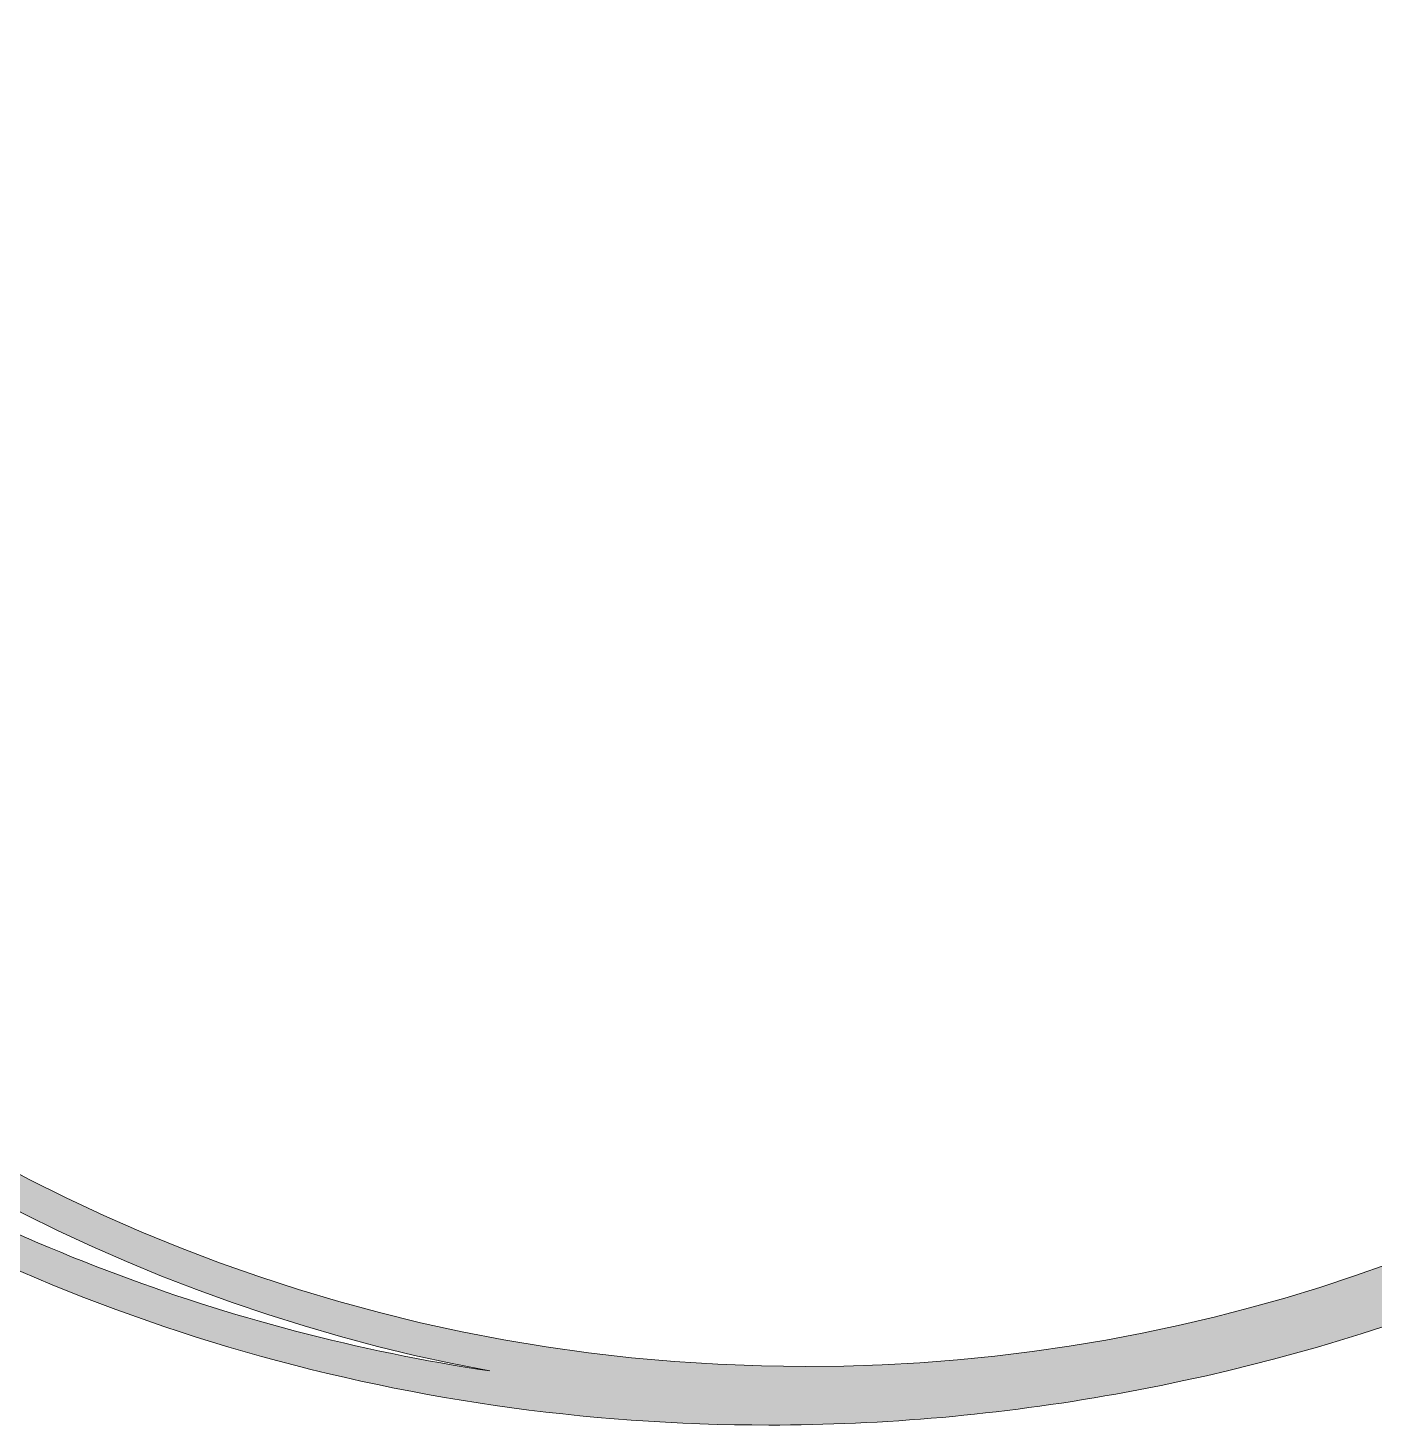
# Model space of a CAD drawing. Header units: inches. Extents: x 0.1 to 11.9, y -10.2 to -1.7.
# Drawn here: x 4.149 to 7.353, y -10.201 to -6.878 of the extents above; entities that cross this region are included whole.
import ezdxf

# ---------------------------------------------------------------- set-up
doc = ezdxf.new("R2010")
doc.units = ezdxf.units.IN
doc.header["$MEASUREMENT"] = 0
doc.layers.add('Layer 1', color=7, linetype='Continuous')

# ---------------------------------------------------------------- blocks, each defined once
blk = doc.blocks.new('block 4')
at = {"layer": 'Layer 1', "true_color": 0xffffff}
h = blk.add_hatch(color=7, dxfattribs=at)
h.dxf.hatch_style = 2
edge = h.paths.add_edge_path()
edge.add_spline(control_points=[(10.272, -6.5922), (10.1674, -7.2059), (9.9168, -7.7961), (9.5291, -8.3232), (9.1447, -8.8457), (8.6522, -9.2702), (8.0865, -9.5757), (9.0908, -8.9874), (9.8262, -7.9883), (10.061, -6.8108), (10.0316, -6.828), (10.0021, -6.8408), (9.9723, -6.8491), (9.5808, -8.6826), (7.9486, -10.0619), (6, -10.0619), (3.7603, -10.0619), (1.9381, -8.2397), (1.9381, -6), (1.9381, -5.9524), (1.9392, -5.9051), (1.9409, -5.858), (1.9139, -5.9076), (1.8866, -5.9566), (1.859, -6.0049), (1.8614, -8.0295), (3.3242, -9.7182), (5.2484, -10.0725), (4.6241, -9.9788), (4.0269, -9.753), (3.4948, -9.4023), (2.5528, -8.7815), (1.9275, -7.8441), (1.7341, -6.7629), (1.7066, -6.6092), (1.6891, -6.4559), (1.6801, -6.3035), (1.6567, -6.341), (1.6331, -6.3787), (1.6086, -6.4169), (1.6192, -6.5369), (1.6348, -6.6569), (1.6562, -6.7768), (1.8534, -7.8797), (2.4909, -8.8355), (3.4512, -9.4684), (4.1828, -9.9505), (5.0351, -10.2011), (5.9127, -10.2011), (6.1863, -10.2011), (6.4624, -10.1767), (6.7381, -10.1274), (7.898, -9.92), (8.9118, -9.2959), (9.5929, -8.3701), (10.0279, -7.7787), (10.2935, -7.1094), (10.3777, -6.4158), (10.3667, -6.4357), (10.3556, -6.4554), (10.3445, -6.4747), (10.3197, -6.5178), (10.2956, -6.5567), (10.272, -6.5922)], knot_values=[0, 0, 0, 0, 1, 1, 1, 2, 2, 2, 3, 3, 3, 4, 4, 4, 5, 5, 5, 6, 6, 6, 7, 7, 7, 8, 8, 8, 9, 9, 9, 10, 10, 10, 11, 11, 11, 12, 12, 12, 13, 13, 13, 14, 14, 14, 15, 15, 15, 16, 16, 16, 17, 17, 17, 18, 18, 18, 19, 19, 19, 20, 20, 20, 21, 21, 21, 21], degree=3, periodic=1)
at = {"layer": 'Layer 1', "lineweight": 0}
blk.add_open_spline([(10.272, -6.5922), (10.1674, -7.2059), (9.9168, -7.7961), (9.5291, -8.3232), (9.1447, -8.8457), (8.6522, -9.2702), (8.0865, -9.5757), (9.0908, -8.9874), (9.8262, -7.9883), (10.061, -6.8108), (10.0316, -6.828), (10.0021, -6.8408), (9.9723, -6.8491), (9.5808, -8.6826), (7.9486, -10.0619), (6, -10.0619), (3.7603, -10.0619), (1.9381, -8.2397), (1.9381, -6), (1.9381, -5.9524), (1.9392, -5.9051), (1.9409, -5.858), (1.9139, -5.9076), (1.8866, -5.9566), (1.859, -6.0049), (1.8614, -8.0295), (3.3242, -9.7182), (5.2484, -10.0725), (4.6241, -9.9788), (4.0269, -9.753), (3.4948, -9.4023), (2.5528, -8.7815), (1.9275, -7.8441), (1.7341, -6.7629), (1.7066, -6.6092), (1.6891, -6.4559), (1.6801, -6.3035), (1.6567, -6.341), (1.6331, -6.3787), (1.6086, -6.4169), (1.6192, -6.5369), (1.6348, -6.6569), (1.6562, -6.7768), (1.8534, -7.8797), (2.4909, -8.8355), (3.4512, -9.4684), (4.1828, -9.9505), (5.0351, -10.2011), (5.9127, -10.2011), (6.1863, -10.2011), (6.4624, -10.1767), (6.7381, -10.1274), (7.898, -9.92), (8.9118, -9.2959), (9.5929, -8.3701), (10.0279, -7.7787), (10.2935, -7.1094), (10.3777, -6.4158), (10.3667, -6.4357), (10.3556, -6.4554), (10.3445, -6.4747), (10.3197, -6.5178), (10.2956, -6.5567), (10.272, -6.5922)], degree=3, knots=[0, 0, 0, 0, 1, 1, 1, 2, 2, 2, 3, 3, 3, 4, 4, 4, 5, 5, 5, 6, 6, 6, 7, 7, 7, 8, 8, 8, 9, 9, 9, 10, 10, 10, 11, 11, 11, 12, 12, 12, 13, 13, 13, 14, 14, 14, 15, 15, 15, 16, 16, 16, 17, 17, 17, 18, 18, 18, 19, 19, 19, 20, 20, 20, 21, 21, 21, 21], dxfattribs=at)
blk = doc.blocks.new('block 2')
at = {"layer": 'Layer 1'}
blk.add_blockref('block 4', (0, 0), dxfattribs=at)

msp = doc.modelspace()

# ---------------------------------------------------------------- block references
at = {"layer": 'Layer 1'}
msp.add_blockref('block 2', (0, 0), dxfattribs=at)

doc.saveas('drawing.dxf')
